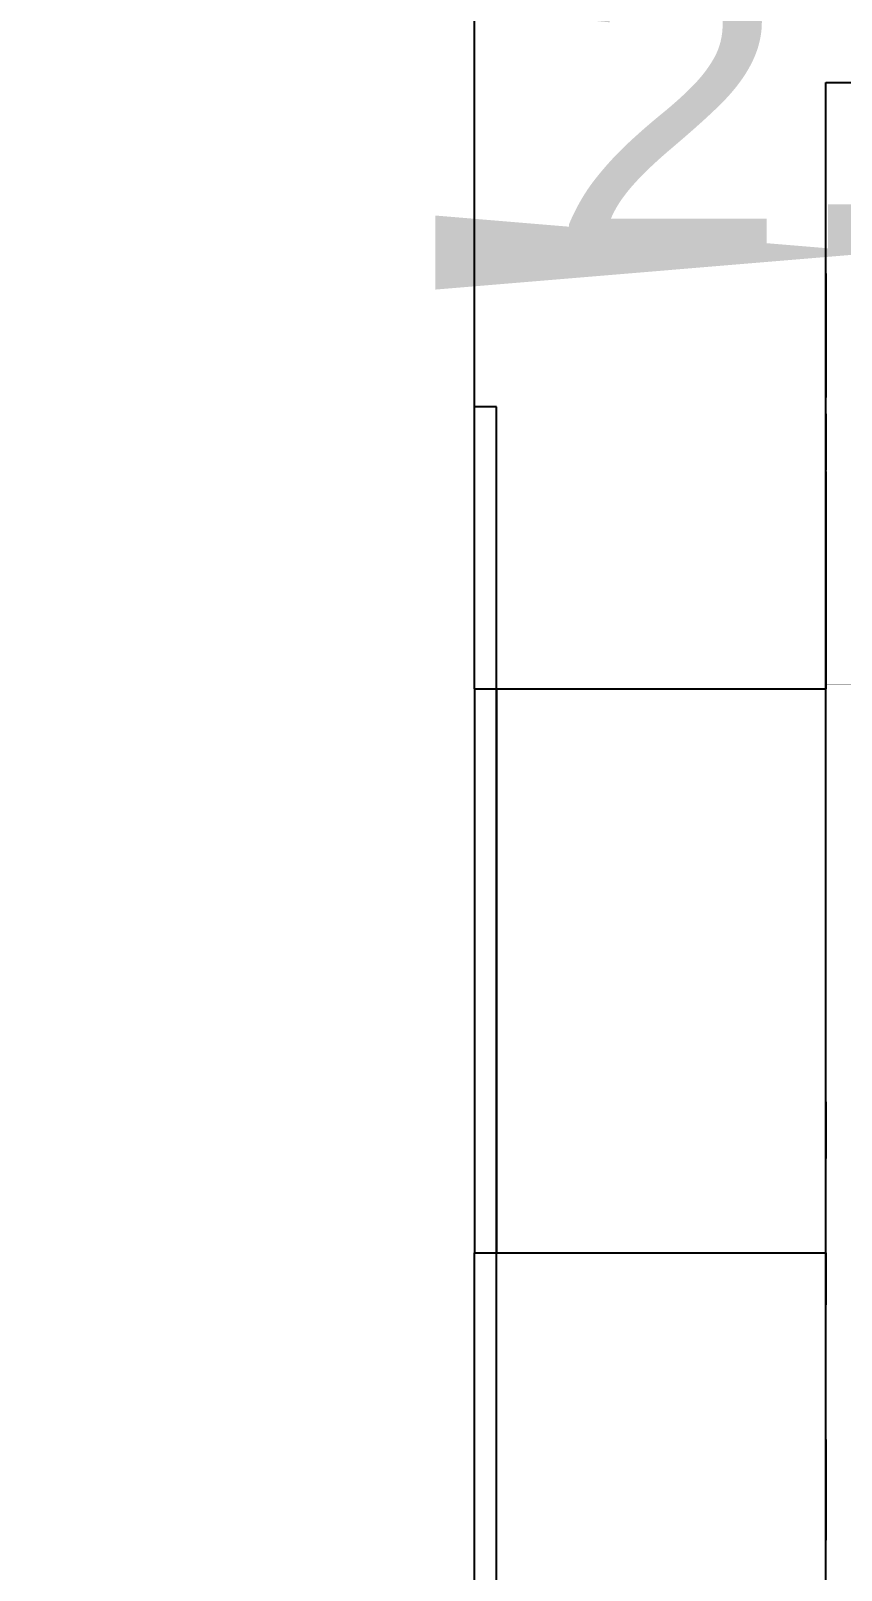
# Model space of a CAD drawing. Extents: x 77 to 183, y 92 to 133.
# Drawn here: x 165.9 to 175.03, y 101.11 to 118.45 of the extents above; entities that cross this region are included whole.
import ezdxf
from ezdxf.enums import TextEntityAlignment as Align

# ---------------------------------------------------------------- set-up
doc = ezdxf.new("R2010")
doc.units = 0
doc.layers.get('0').update_dxf_attribs({"linetype": 'CONTINUOUS'})
for name, color, linetype in [('Dimension007', 7, 'CONTINUOUS'), ('Dimension008', 7, 'CONTINUOUS'), ('View005', 7, 'CONTINUOUS')]:
    doc.layers.add(name, color=color, linetype=linetype)
doc.styles.get("Standard").update_dxf_attribs({"font": 'arial.ttf'})
doc.dimstyles.get("Standard").update_dxf_attribs({"dimscale": 0, "dimtxt": 2.5, "dimasz": 2.5, "dimexe": 1.25, "dimexo": 0.625, "dimtad": 1, "dimtxsty": 'STANDARD', "dimcen": 2.5, "dimazin": 3, "dimtfac": 1, "dimtmove": 0, "dimatfit": 3})

# ---------------------------------------------------------------- blocks, each defined once
blk = doc.blocks.new('*Dimension007')
at = {"color": 0}
for points in [[(170.458, 115.533), (170.458, 116.367), (175.458, 115.95)], [(183.352, 115.533), (183.352, 116.367), (178.352, 115.95)]]:
    blk.add_solid(points, dxfattribs=at)
at = {"layer": 'Dimension007'}
for p, q in [((175.458, 116.735), (175.458, 115.95)), ((178.352, 116.735), (178.352, 115.95)), ((175.458, 115.95), (178.352, 115.95))]:
    blk.add_line(p, q, dxfattribs=at)
blk.add_text('2.89', height=3.5, dxfattribs=at).set_placement((176.474, 115.95), align=Align.CENTER)
blk = doc.blocks.new('*Dimension008')
at = {"color": 0}
for points in [[(165.898, 130.356), (165.898, 129.523), (170.898, 129.94)], [(183.352, 130.356), (183.352, 129.523), (178.352, 129.94)]]:
    blk.add_solid(points, dxfattribs=at)
at = {"layer": 'Dimension008'}
for p, q in [((170.898, 114.211), (170.898, 129.94)), ((178.352, 129.94), (170.898, 129.94)), ((178.352, 114.689), (178.352, 129.94))]:
    blk.add_line(p, q, dxfattribs=at)
blk.add_text('7.46', height=3.5, dxfattribs=at).set_placement((174.945, 129.94), align=Align.CENTER)

msp = doc.modelspace()

# ---------------------------------------------------------------- linework, layer by layer
at = {"layer": 'View005'}
for p, q in [((174.857, 117.865), (175.458, 117.865)), ((174.857, 97.8653), (174.857, 117.865)), ((174.857, 117.865), (175.458, 117.865)), ((174.857, 97.8653), (174.857, 117.865)), ((174.857, 97.8653), (174.857, 117.865)), ((174.857, 115.714), (174.857, 115.714)), ((174.857, 115.714), (174.857, 115.714)), ((174.857, 115.483), (174.857, 115.483)), ((174.857, 115.483), (174.857, 115.483)), ((174.857, 115.233), (174.857, 115.233)), ((174.857, 115.233), (174.857, 115.233)), ((174.857, 114.598), (174.857, 114.598)), ((174.857, 114.598), (174.857, 114.598)), ((174.857, 114.317), (174.857, 114.317)), ((174.857, 114.317), (174.857, 114.317)), ((171.148, 114.211), (170.898, 114.211)), ((171.148, 114.211), (170.898, 114.211)), ((174.857, 114.133), (174.857, 114.133)), ((174.857, 114.133), (174.857, 114.133)), ((174.857, 113.498), (174.857, 113.498)), ((174.857, 113.498), (174.857, 113.498)), ((174.857, 113.483), (174.857, 113.483)), ((174.857, 113.483), (174.857, 113.483)), ((174.857, 113.383), (174.857, 113.383)), ((174.857, 113.383), (174.857, 113.383)), ((174.857, 112.748), (174.857, 112.748)), ((174.857, 112.748), (174.857, 112.748)), ((174.857, 112.448), (174.857, 112.448)), ((174.857, 112.448), (174.857, 112.448)), ((174.857, 112.433), (174.857, 112.433)), ((174.857, 112.433), (174.857, 112.433)), ((174.857, 111.798), (174.857, 111.798)), ((174.857, 111.798), (174.857, 111.798)), ((174.857, 111.483), (174.857, 111.483)), ((174.857, 111.483), (174.857, 111.483)), ((170.898, 111.036), (170.898, 104.686)), ((170.898, 111.036), (170.898, 104.686)), ((171.143, 111.036), (171.148, 111.036)), ((171.143, 111.036), (171.148, 111.036)), ((171.143, 111.036), (171.143, 104.686)), ((171.143, 111.036), (171.143, 104.686)), ((171.148, 111.036), (174.857, 111.036)), ((171.148, 111.036), (174.857, 111.036)), ((171.148, 111.036), (171.148, 104.686)), ((171.148, 111.036), (171.148, 104.686)), ((174.857, 111.083), (174.857, 111.083)), ((174.857, 111.083), (174.857, 111.083)), ((174.857, 107.865), (174.857, 107.865)), ((174.857, 107.865), (174.857, 107.865)), ((174.857, 106.383), (174.857, 106.383)), ((174.857, 106.383), (174.857, 106.383)), ((174.857, 105.748), (174.857, 105.748)), ((174.857, 105.748), (174.857, 105.748)), ((170.898, 99.3914), (170.898, 104.686)), ((170.898, 99.3914), (170.898, 104.686)), ((171.143, 104.686), (171.148, 104.686)), ((171.143, 104.686), (171.148, 104.686)), ((171.148, 99.3914), (171.148, 104.686)), ((171.148, 104.686), (174.857, 104.686)), ((171.148, 99.3914), (171.148, 104.686)), ((171.148, 104.686), (174.857, 104.686)), ((174.857, 104.098), (174.857, 104.098)), ((174.857, 104.098), (174.857, 104.098)), ((174.857, 102.583), (174.857, 102.583)), ((174.857, 102.583), (174.857, 102.583)), ((174.857, 102.283), (174.857, 102.283)), ((174.857, 102.283), (174.857, 102.283)), ((174.857, 101.648), (174.857, 101.648)), ((174.857, 101.648), (174.857, 101.648)), ((174.857, 101.448), (174.857, 101.448)), ((174.857, 101.448), (174.857, 101.448))]:
    msp.add_line(p, q, dxfattribs=at)
for points, degree in [([(174.857, 115.714), (174.857, 115.714), (174.857, 115.628), (174.857, 115.483)], 3), ([(174.857, 115.714), (174.857, 115.714), (174.857, 115.628), (174.857, 115.483)], 3), ([(174.857, 115.714), (174.857, 115.714), (174.857, 115.628), (174.857, 115.483)], 3), ([(174.857, 115.714), (174.857, 115.714), (174.857, 115.628), (174.857, 115.483)], 3), ([(174.857, 115.483), (174.857, 115.485), (174.857, 115.375), (174.857, 115.233)], 3), ([(174.857, 115.483), (174.857, 115.485), (174.857, 115.375), (174.857, 115.233)], 3), ([(174.857, 115.483), (174.857, 115.485), (174.857, 115.375), (174.857, 115.233)], 3), ([(174.857, 115.483), (174.857, 115.485), (174.857, 115.375), (174.857, 115.233)], 3), ([(174.857, 114.598), (174.857, 114.423), (174.857, 114.316), (174.857, 114.317)], 3), ([(174.857, 114.598), (174.857, 114.423), (174.857, 114.316), (174.857, 114.317)], 3), ([(174.857, 114.598), (174.857, 114.423), (174.857, 114.316), (174.857, 114.317)], 3), ([(174.857, 114.598), (174.857, 114.423), (174.857, 114.316), (174.857, 114.317)], 3), ([(174.857, 113.483), (174.857, 113.48), (174.857, 113.383)], 2), ([(174.857, 113.483), (174.857, 113.48), (174.857, 113.383)], 2), ([(174.857, 113.483), (174.857, 113.48), (174.857, 113.383)], 2), ([(174.857, 113.483), (174.857, 113.48), (174.857, 113.383)], 2), ([(174.857, 112.448), (174.857, 112.433)], 1), ([(174.857, 112.448), (174.857, 112.433)], 1), ([(174.857, 112.448), (174.857, 112.433)], 1), ([(174.857, 112.448), (174.857, 112.433)], 1), ([(174.857, 111.798), (174.857, 111.687), (174.857, 111.561), (174.857, 111.483)], 3), ([(174.857, 111.798), (174.857, 111.687), (174.857, 111.561), (174.857, 111.483)], 3), ([(174.857, 111.798), (174.857, 111.687), (174.857, 111.561), (174.857, 111.483)], 3), ([(174.857, 111.798), (174.857, 111.687), (174.857, 111.561), (174.857, 111.483)], 3), ([(170.898, 111.036), (170.895, 111.036), (171.012, 111.036), (171.143, 111.036)], 3), ([(170.898, 111.036), (170.895, 111.036), (171.012, 111.036), (171.143, 111.036)], 3), ([(174.857, 111.083), (174.857, 111.082), (174.857, 111.036)], 2), ([(174.857, 111.083), (174.857, 111.082), (174.857, 111.036)], 2), ([(174.857, 111.083), (174.857, 111.082), (174.857, 111.036)], 2), ([(174.857, 111.083), (174.857, 111.082), (174.857, 111.036)], 2), ([(170.898, 104.686), (170.895, 104.686), (171.012, 104.686), (171.143, 104.686)], 3), ([(170.898, 104.686), (170.895, 104.686), (171.012, 104.686), (171.143, 104.686)], 3), ([(174.857, 101.648), (174.857, 101.529), (174.857, 101.447), (174.857, 101.448)], 3), ([(174.857, 101.648), (174.857, 101.529), (174.857, 101.447), (174.857, 101.448)], 3), ([(174.857, 101.648), (174.857, 101.529), (174.857, 101.447), (174.857, 101.448)], 3), ([(174.857, 101.648), (174.857, 101.529), (174.857, 101.447), (174.857, 101.448)], 3)]:
    msp.add_open_spline(points, degree=degree, dxfattribs=at)
for points, degree, knots in [([(174.857, 115.233), (174.857, 115.229), (174.857, 115.225), (174.857, 115.213), (174.857, 115.201), (174.857, 115.182), (174.857, 115.163), (174.857, 115.138), (174.857, 115.113), (174.857, 115.083), (174.857, 115.053), (174.857, 114.987), (174.857, 114.915), (174.857, 114.88), (174.857, 114.845), (174.857, 114.776), (174.857, 114.717), (174.857, 114.692), (174.857, 114.667), (174.857, 114.648), (174.857, 114.629), (174.857, 114.617), (174.857, 114.606), (174.857, 114.602), (174.857, 114.598)], 2, [1.5708, 1.5708, 1.5708, 1.7952, 1.7952, 2.0196, 2.0196, 2.24399, 2.24399, 2.46839, 2.46839, 2.69279, 2.69279, 3.14159, 3.14159, 3.36599, 3.36599, 3.81479, 3.81479, 4.03919, 4.03919, 4.26359, 4.26359, 4.48799, 4.48799, 4.71239, 4.71239, 4.71239]), ([(174.857, 115.233), (174.857, 115.229), (174.857, 115.225), (174.857, 115.213), (174.857, 115.201), (174.857, 115.182), (174.857, 115.163), (174.857, 115.138), (174.857, 115.113), (174.857, 115.083), (174.857, 115.053), (174.857, 114.987), (174.857, 114.915), (174.857, 114.88), (174.857, 114.845), (174.857, 114.776), (174.857, 114.717), (174.857, 114.692), (174.857, 114.667), (174.857, 114.648), (174.857, 114.629), (174.857, 114.617), (174.857, 114.606), (174.857, 114.602), (174.857, 114.598)], 2, [1.5708, 1.5708, 1.5708, 1.7952, 1.7952, 2.0196, 2.0196, 2.24399, 2.24399, 2.46839, 2.46839, 2.69279, 2.69279, 3.14159, 3.14159, 3.36599, 3.36599, 3.81479, 3.81479, 4.03919, 4.03919, 4.26359, 4.26359, 4.48799, 4.48799, 4.71239, 4.71239, 4.71239]), ([(174.857, 115.233), (174.857, 115.229), (174.857, 115.225), (174.857, 115.213), (174.857, 115.201), (174.857, 115.182), (174.857, 115.163), (174.857, 115.138), (174.857, 115.113), (174.857, 115.083), (174.857, 115.053), (174.857, 114.987), (174.857, 114.915), (174.857, 114.88), (174.857, 114.845), (174.857, 114.776), (174.857, 114.717), (174.857, 114.692), (174.857, 114.667), (174.857, 114.648), (174.857, 114.629), (174.857, 114.617), (174.857, 114.606), (174.857, 114.602), (174.857, 114.598)], 2, [1.5708, 1.5708, 1.5708, 1.7952, 1.7952, 2.0196, 2.0196, 2.24399, 2.24399, 2.46839, 2.46839, 2.69279, 2.69279, 3.14159, 3.14159, 3.36599, 3.36599, 3.81479, 3.81479, 4.03919, 4.03919, 4.26359, 4.26359, 4.48799, 4.48799, 4.71239, 4.71239, 4.71239]), ([(174.857, 115.233), (174.857, 115.229), (174.857, 115.225), (174.857, 115.213), (174.857, 115.201), (174.857, 115.182), (174.857, 115.163), (174.857, 115.138), (174.857, 115.113), (174.857, 115.083), (174.857, 115.053), (174.857, 114.987), (174.857, 114.915), (174.857, 114.88), (174.857, 114.845), (174.857, 114.776), (174.857, 114.717), (174.857, 114.692), (174.857, 114.667), (174.857, 114.648), (174.857, 114.629), (174.857, 114.617), (174.857, 114.606), (174.857, 114.602), (174.857, 114.598)], 2, [1.5708, 1.5708, 1.5708, 1.7952, 1.7952, 2.0196, 2.0196, 2.24399, 2.24399, 2.46839, 2.46839, 2.69279, 2.69279, 3.14159, 3.14159, 3.36599, 3.36599, 3.81479, 3.81479, 4.03919, 4.03919, 4.26359, 4.26359, 4.48799, 4.48799, 4.71239, 4.71239, 4.71239]), ([(170.898, 111.036), (170.898, 111.39), (170.898, 111.739), (170.898, 112.081), (170.898, 112.409), (170.898, 112.721), (170.898, 113.012), (170.898, 113.278), (170.898, 113.516), (170.898, 113.723), (170.898, 113.895), (170.898, 114.032), (170.898, 114.131), (170.898, 114.191), (170.898, 114.211)], 1, [6.26447, 6.26447, 6.378, 6.49154, 6.60508, 6.71861, 6.83215, 6.94569, 7.05922, 7.17276, 7.2863, 7.39983, 7.51337, 7.62691, 7.74044, 7.85398, 7.85398]), ([(170.898, 111.036), (170.898, 111.39), (170.898, 111.739), (170.898, 112.081), (170.898, 112.409), (170.898, 112.721), (170.898, 113.012), (170.898, 113.278), (170.898, 113.516), (170.898, 113.723), (170.898, 113.895), (170.898, 114.032), (170.898, 114.131), (170.898, 114.191), (170.898, 114.211)], 1, [6.26447, 6.26447, 6.378, 6.49154, 6.60508, 6.71861, 6.83215, 6.94569, 7.05922, 7.17276, 7.2863, 7.39983, 7.51337, 7.62691, 7.74044, 7.85398, 7.85398]), ([(171.148, 111.036), (171.148, 111.39), (171.148, 111.739), (171.148, 112.081), (171.148, 112.409), (171.148, 112.721), (171.148, 113.012), (171.148, 113.278), (171.148, 113.516), (171.148, 113.723), (171.148, 113.895), (171.148, 114.032), (171.148, 114.131), (171.148, 114.191), (171.148, 114.211)], 1, [6.26447, 6.26447, 6.378, 6.49154, 6.60508, 6.71861, 6.83215, 6.94569, 7.05922, 7.17276, 7.2863, 7.39983, 7.51337, 7.62691, 7.74044, 7.85398, 7.85398]), ([(171.148, 111.036), (171.148, 111.39), (171.148, 111.739), (171.148, 112.081), (171.148, 112.409), (171.148, 112.721), (171.148, 113.012), (171.148, 113.278), (171.148, 113.516), (171.148, 113.723), (171.148, 113.895), (171.148, 114.032), (171.148, 114.131), (171.148, 114.191), (171.148, 114.211)], 1, [6.26447, 6.26447, 6.378, 6.49154, 6.60508, 6.71861, 6.83215, 6.94569, 7.05922, 7.17276, 7.2863, 7.39983, 7.51337, 7.62691, 7.74044, 7.85398, 7.85398]), ([(174.857, 114.133), (174.857, 114.129), (174.857, 114.125), (174.857, 114.113), (174.857, 114.101), (174.857, 114.082), (174.857, 114.063), (174.857, 114.038), (174.857, 114.013), (174.857, 113.983), (174.857, 113.953), (174.857, 113.887), (174.857, 113.815), (174.857, 113.78), (174.857, 113.745), (174.857, 113.676), (174.857, 113.617), (174.857, 113.592), (174.857, 113.567), (174.857, 113.548), (174.857, 113.529), (174.857, 113.517), (174.857, 113.506), (174.857, 113.502), (174.857, 113.498)], 2, [1.5708, 1.5708, 1.5708, 1.7952, 1.7952, 2.0196, 2.0196, 2.24399, 2.24399, 2.46839, 2.46839, 2.69279, 2.69279, 3.14159, 3.14159, 3.36599, 3.36599, 3.81479, 3.81479, 4.03919, 4.03919, 4.26359, 4.26359, 4.48799, 4.48799, 4.71239, 4.71239, 4.71239]), ([(174.857, 114.133), (174.857, 114.129), (174.857, 114.125), (174.857, 114.113), (174.857, 114.101), (174.857, 114.082), (174.857, 114.063), (174.857, 114.038), (174.857, 114.013), (174.857, 113.983), (174.857, 113.953), (174.857, 113.887), (174.857, 113.815), (174.857, 113.78), (174.857, 113.745), (174.857, 113.676), (174.857, 113.617), (174.857, 113.592), (174.857, 113.567), (174.857, 113.548), (174.857, 113.529), (174.857, 113.517), (174.857, 113.506), (174.857, 113.502), (174.857, 113.498)], 2, [1.5708, 1.5708, 1.5708, 1.7952, 1.7952, 2.0196, 2.0196, 2.24399, 2.24399, 2.46839, 2.46839, 2.69279, 2.69279, 3.14159, 3.14159, 3.36599, 3.36599, 3.81479, 3.81479, 4.03919, 4.03919, 4.26359, 4.26359, 4.48799, 4.48799, 4.71239, 4.71239, 4.71239]), ([(174.857, 114.133), (174.857, 114.129), (174.857, 114.125), (174.857, 114.113), (174.857, 114.101), (174.857, 114.082), (174.857, 114.063), (174.857, 114.038), (174.857, 114.013), (174.857, 113.983), (174.857, 113.953), (174.857, 113.887), (174.857, 113.815), (174.857, 113.78), (174.857, 113.745), (174.857, 113.676), (174.857, 113.617), (174.857, 113.592), (174.857, 113.567), (174.857, 113.548), (174.857, 113.529), (174.857, 113.517), (174.857, 113.506), (174.857, 113.502), (174.857, 113.498)], 2, [1.5708, 1.5708, 1.5708, 1.7952, 1.7952, 2.0196, 2.0196, 2.24399, 2.24399, 2.46839, 2.46839, 2.69279, 2.69279, 3.14159, 3.14159, 3.36599, 3.36599, 3.81479, 3.81479, 4.03919, 4.03919, 4.26359, 4.26359, 4.48799, 4.48799, 4.71239, 4.71239, 4.71239]), ([(174.857, 114.133), (174.857, 114.129), (174.857, 114.125), (174.857, 114.113), (174.857, 114.101), (174.857, 114.082), (174.857, 114.063), (174.857, 114.038), (174.857, 114.013), (174.857, 113.983), (174.857, 113.953), (174.857, 113.887), (174.857, 113.815), (174.857, 113.78), (174.857, 113.745), (174.857, 113.676), (174.857, 113.617), (174.857, 113.592), (174.857, 113.567), (174.857, 113.548), (174.857, 113.529), (174.857, 113.517), (174.857, 113.506), (174.857, 113.502), (174.857, 113.498)], 2, [1.5708, 1.5708, 1.5708, 1.7952, 1.7952, 2.0196, 2.0196, 2.24399, 2.24399, 2.46839, 2.46839, 2.69279, 2.69279, 3.14159, 3.14159, 3.36599, 3.36599, 3.81479, 3.81479, 4.03919, 4.03919, 4.26359, 4.26359, 4.48799, 4.48799, 4.71239, 4.71239, 4.71239]), ([(174.857, 113.383), (174.857, 113.379), (174.857, 113.375), (174.857, 113.363), (174.857, 113.351), (174.857, 113.332), (174.857, 113.313), (174.857, 113.288), (174.857, 113.263), (174.857, 113.233), (174.857, 113.203), (174.857, 113.137), (174.857, 113.065), (174.857, 113.03), (174.857, 112.995), (174.857, 112.926), (174.857, 112.867), (174.857, 112.842), (174.857, 112.817), (174.857, 112.798), (174.857, 112.779), (174.857, 112.767), (174.857, 112.756), (174.857, 112.752), (174.857, 112.748)], 2, [1.5708, 1.5708, 1.5708, 1.7952, 1.7952, 2.0196, 2.0196, 2.24399, 2.24399, 2.46839, 2.46839, 2.69279, 2.69279, 3.14159, 3.14159, 3.36599, 3.36599, 3.81479, 3.81479, 4.03919, 4.03919, 4.26359, 4.26359, 4.48799, 4.48799, 4.71239, 4.71239, 4.71239]), ([(174.857, 113.383), (174.857, 113.379), (174.857, 113.375), (174.857, 113.363), (174.857, 113.351), (174.857, 113.332), (174.857, 113.313), (174.857, 113.288), (174.857, 113.263), (174.857, 113.233), (174.857, 113.203), (174.857, 113.137), (174.857, 113.065), (174.857, 113.03), (174.857, 112.995), (174.857, 112.926), (174.857, 112.867), (174.857, 112.842), (174.857, 112.817), (174.857, 112.798), (174.857, 112.779), (174.857, 112.767), (174.857, 112.756), (174.857, 112.752), (174.857, 112.748)], 2, [1.5708, 1.5708, 1.5708, 1.7952, 1.7952, 2.0196, 2.0196, 2.24399, 2.24399, 2.46839, 2.46839, 2.69279, 2.69279, 3.14159, 3.14159, 3.36599, 3.36599, 3.81479, 3.81479, 4.03919, 4.03919, 4.26359, 4.26359, 4.48799, 4.48799, 4.71239, 4.71239, 4.71239]), ([(174.857, 113.383), (174.857, 113.379), (174.857, 113.375), (174.857, 113.363), (174.857, 113.351), (174.857, 113.332), (174.857, 113.313), (174.857, 113.288), (174.857, 113.263), (174.857, 113.233), (174.857, 113.203), (174.857, 113.137), (174.857, 113.065), (174.857, 113.03), (174.857, 112.995), (174.857, 112.926), (174.857, 112.867), (174.857, 112.842), (174.857, 112.817), (174.857, 112.798), (174.857, 112.779), (174.857, 112.767), (174.857, 112.756), (174.857, 112.752), (174.857, 112.748)], 2, [1.5708, 1.5708, 1.5708, 1.7952, 1.7952, 2.0196, 2.0196, 2.24399, 2.24399, 2.46839, 2.46839, 2.69279, 2.69279, 3.14159, 3.14159, 3.36599, 3.36599, 3.81479, 3.81479, 4.03919, 4.03919, 4.26359, 4.26359, 4.48799, 4.48799, 4.71239, 4.71239, 4.71239]), ([(174.857, 113.383), (174.857, 113.379), (174.857, 113.375), (174.857, 113.363), (174.857, 113.351), (174.857, 113.332), (174.857, 113.313), (174.857, 113.288), (174.857, 113.263), (174.857, 113.233), (174.857, 113.203), (174.857, 113.137), (174.857, 113.065), (174.857, 113.03), (174.857, 112.995), (174.857, 112.926), (174.857, 112.867), (174.857, 112.842), (174.857, 112.817), (174.857, 112.798), (174.857, 112.779), (174.857, 112.767), (174.857, 112.756), (174.857, 112.752), (174.857, 112.748)], 2, [1.5708, 1.5708, 1.5708, 1.7952, 1.7952, 2.0196, 2.0196, 2.24399, 2.24399, 2.46839, 2.46839, 2.69279, 2.69279, 3.14159, 3.14159, 3.36599, 3.36599, 3.81479, 3.81479, 4.03919, 4.03919, 4.26359, 4.26359, 4.48799, 4.48799, 4.71239, 4.71239, 4.71239]), ([(174.857, 112.748), (174.857, 112.668), (174.857, 112.59), (174.857, 112.535), (174.857, 112.478), (174.857, 112.449), (174.857, 112.448)], 3, [3.19674, 3.19674, 3.19674, 3.19674, 3.95456, 3.95456, 3.95456, 4.71239, 4.71239, 4.71239, 4.71239]), ([(174.857, 112.748), (174.857, 112.668), (174.857, 112.59), (174.857, 112.535), (174.857, 112.478), (174.857, 112.449), (174.857, 112.448)], 3, [3.19674, 3.19674, 3.19674, 3.19674, 3.95456, 3.95456, 3.95456, 4.71239, 4.71239, 4.71239, 4.71239]), ([(174.857, 112.748), (174.857, 112.668), (174.857, 112.59), (174.857, 112.535), (174.857, 112.478), (174.857, 112.449), (174.857, 112.448)], 3, [3.19674, 3.19674, 3.19674, 3.19674, 3.95456, 3.95456, 3.95456, 4.71239, 4.71239, 4.71239, 4.71239]), ([(174.857, 112.748), (174.857, 112.668), (174.857, 112.59), (174.857, 112.535), (174.857, 112.478), (174.857, 112.449), (174.857, 112.448)], 3, [3.19674, 3.19674, 3.19674, 3.19674, 3.95456, 3.95456, 3.95456, 4.71239, 4.71239, 4.71239, 4.71239]), ([(174.857, 112.433), (174.857, 112.429), (174.857, 112.425), (174.857, 112.413), (174.857, 112.401), (174.857, 112.382), (174.857, 112.363), (174.857, 112.338), (174.857, 112.313), (174.857, 112.283), (174.857, 112.253), (174.857, 112.187), (174.857, 112.115), (174.857, 112.08), (174.857, 112.045), (174.857, 111.976), (174.857, 111.917), (174.857, 111.892), (174.857, 111.867), (174.857, 111.848), (174.857, 111.829), (174.857, 111.817), (174.857, 111.806), (174.857, 111.802), (174.857, 111.798)], 2, [1.5708, 1.5708, 1.5708, 1.7952, 1.7952, 2.0196, 2.0196, 2.24399, 2.24399, 2.46839, 2.46839, 2.69279, 2.69279, 3.14159, 3.14159, 3.36599, 3.36599, 3.81479, 3.81479, 4.03919, 4.03919, 4.26359, 4.26359, 4.48799, 4.48799, 4.71239, 4.71239, 4.71239]), ([(174.857, 112.433), (174.857, 112.429), (174.857, 112.425), (174.857, 112.413), (174.857, 112.401), (174.857, 112.382), (174.857, 112.363), (174.857, 112.338), (174.857, 112.313), (174.857, 112.283), (174.857, 112.253), (174.857, 112.187), (174.857, 112.115), (174.857, 112.08), (174.857, 112.045), (174.857, 111.976), (174.857, 111.917), (174.857, 111.892), (174.857, 111.867), (174.857, 111.848), (174.857, 111.829), (174.857, 111.817), (174.857, 111.806), (174.857, 111.802), (174.857, 111.798)], 2, [1.5708, 1.5708, 1.5708, 1.7952, 1.7952, 2.0196, 2.0196, 2.24399, 2.24399, 2.46839, 2.46839, 2.69279, 2.69279, 3.14159, 3.14159, 3.36599, 3.36599, 3.81479, 3.81479, 4.03919, 4.03919, 4.26359, 4.26359, 4.48799, 4.48799, 4.71239, 4.71239, 4.71239]), ([(174.857, 112.433), (174.857, 112.429), (174.857, 112.425), (174.857, 112.413), (174.857, 112.401), (174.857, 112.382), (174.857, 112.363), (174.857, 112.338), (174.857, 112.313), (174.857, 112.283), (174.857, 112.253), (174.857, 112.187), (174.857, 112.115), (174.857, 112.08), (174.857, 112.045), (174.857, 111.976), (174.857, 111.917), (174.857, 111.892), (174.857, 111.867), (174.857, 111.848), (174.857, 111.829), (174.857, 111.817), (174.857, 111.806), (174.857, 111.802), (174.857, 111.798)], 2, [1.5708, 1.5708, 1.5708, 1.7952, 1.7952, 2.0196, 2.0196, 2.24399, 2.24399, 2.46839, 2.46839, 2.69279, 2.69279, 3.14159, 3.14159, 3.36599, 3.36599, 3.81479, 3.81479, 4.03919, 4.03919, 4.26359, 4.26359, 4.48799, 4.48799, 4.71239, 4.71239, 4.71239]), ([(174.857, 112.433), (174.857, 112.429), (174.857, 112.425), (174.857, 112.413), (174.857, 112.401), (174.857, 112.382), (174.857, 112.363), (174.857, 112.338), (174.857, 112.313), (174.857, 112.283), (174.857, 112.253), (174.857, 112.187), (174.857, 112.115), (174.857, 112.08), (174.857, 112.045), (174.857, 111.976), (174.857, 111.917), (174.857, 111.892), (174.857, 111.867), (174.857, 111.848), (174.857, 111.829), (174.857, 111.817), (174.857, 111.806), (174.857, 111.802), (174.857, 111.798)], 2, [1.5708, 1.5708, 1.5708, 1.7952, 1.7952, 2.0196, 2.0196, 2.24399, 2.24399, 2.46839, 2.46839, 2.69279, 2.69279, 3.14159, 3.14159, 3.36599, 3.36599, 3.81479, 3.81479, 4.03919, 4.03919, 4.26359, 4.26359, 4.48799, 4.48799, 4.71239, 4.71239, 4.71239]), ([(174.857, 111.483), (174.857, 111.483), (174.857, 111.436), (174.857, 111.358), (174.857, 111.281), (174.857, 111.177), (174.857, 111.083)], 3, [1.5708, 1.5708, 1.5708, 1.5708, 2.48762, 2.48762, 2.48762, 3.40445, 3.40445, 3.40445, 3.40445]), ([(174.857, 111.483), (174.857, 111.483), (174.857, 111.436), (174.857, 111.358), (174.857, 111.281), (174.857, 111.177), (174.857, 111.083)], 3, [1.5708, 1.5708, 1.5708, 1.5708, 2.48762, 2.48762, 2.48762, 3.40445, 3.40445, 3.40445, 3.40445]), ([(174.857, 111.483), (174.857, 111.483), (174.857, 111.436), (174.857, 111.358), (174.857, 111.281), (174.857, 111.177), (174.857, 111.083)], 3, [1.5708, 1.5708, 1.5708, 1.5708, 2.48762, 2.48762, 2.48762, 3.40445, 3.40445, 3.40445, 3.40445]), ([(174.857, 111.483), (174.857, 111.483), (174.857, 111.436), (174.857, 111.358), (174.857, 111.281), (174.857, 111.177), (174.857, 111.083)], 3, [1.5708, 1.5708, 1.5708, 1.5708, 2.48762, 2.48762, 2.48762, 3.40445, 3.40445, 3.40445, 3.40445]), ([(174.857, 107.865), (174.857, 108.101), (174.857, 108.325), (174.857, 108.471), (174.857, 108.605), (174.857, 108.669), (174.857, 108.732), (174.857, 108.79), (174.857, 108.849), (174.857, 108.901), (174.857, 108.953), (174.857, 108.998), (174.857, 109.043), (174.857, 109.08), (174.857, 109.118), (174.857, 109.148), (174.857, 109.178), (174.857, 109.199), (174.857, 109.221), (174.857, 109.234), (174.857, 109.247), (174.857, 109.252), (174.857, 109.256)], 2, [0, 0, 0, 0.336599, 0.336599, 0.560999, 0.560999, 0.673198, 0.673198, 0.785398, 0.785398, 0.897598, 0.897598, 1.0098, 1.0098, 1.122, 1.122, 1.2342, 1.2342, 1.3464, 1.3464, 1.4586, 1.4586, 1.5708, 1.5708, 1.5708]), ([(174.857, 107.865), (174.857, 108.101), (174.857, 108.325), (174.857, 108.471), (174.857, 108.605), (174.857, 108.669), (174.857, 108.732), (174.857, 108.79), (174.857, 108.849), (174.857, 108.901), (174.857, 108.953), (174.857, 108.998), (174.857, 109.043), (174.857, 109.08), (174.857, 109.118), (174.857, 109.148), (174.857, 109.178), (174.857, 109.199), (174.857, 109.221), (174.857, 109.234), (174.857, 109.247), (174.857, 109.252), (174.857, 109.256)], 2, [0, 0, 0, 0.336599, 0.336599, 0.560999, 0.560999, 0.673198, 0.673198, 0.785398, 0.785398, 0.897598, 0.897598, 1.0098, 1.0098, 1.122, 1.122, 1.2342, 1.2342, 1.3464, 1.3464, 1.4586, 1.4586, 1.5708, 1.5708, 1.5708]), ([(174.857, 107.865), (174.857, 108.101), (174.857, 108.325), (174.857, 108.471), (174.857, 108.605), (174.857, 108.669), (174.857, 108.732), (174.857, 108.79), (174.857, 108.849), (174.857, 108.901), (174.857, 108.953), (174.857, 108.998), (174.857, 109.043), (174.857, 109.08), (174.857, 109.118), (174.857, 109.148), (174.857, 109.178), (174.857, 109.199), (174.857, 109.221), (174.857, 109.234), (174.857, 109.247), (174.857, 109.252), (174.857, 109.256)], 2, [0, 0, 0, 0.336599, 0.336599, 0.560999, 0.560999, 0.673198, 0.673198, 0.785398, 0.785398, 0.897598, 0.897598, 1.0098, 1.0098, 1.122, 1.122, 1.2342, 1.2342, 1.3464, 1.3464, 1.4586, 1.4586, 1.5708, 1.5708, 1.5708]), ([(174.857, 107.865), (174.857, 108.101), (174.857, 108.325), (174.857, 108.471), (174.857, 108.605), (174.857, 108.669), (174.857, 108.732), (174.857, 108.79), (174.857, 108.849), (174.857, 108.901), (174.857, 108.953), (174.857, 108.998), (174.857, 109.043), (174.857, 109.08), (174.857, 109.118), (174.857, 109.148), (174.857, 109.178), (174.857, 109.199), (174.857, 109.221), (174.857, 109.234), (174.857, 109.247), (174.857, 109.252), (174.857, 109.256)], 2, [0, 0, 0, 0.336599, 0.336599, 0.560999, 0.560999, 0.673198, 0.673198, 0.785398, 0.785398, 0.897598, 0.897598, 1.0098, 1.0098, 1.122, 1.122, 1.2342, 1.2342, 1.3464, 1.3464, 1.4586, 1.4586, 1.5708, 1.5708, 1.5708]), ([(174.857, 106.475), (174.857, 106.479), (174.857, 106.483), (174.857, 106.496), (174.857, 106.509), (174.857, 106.531), (174.857, 106.553), (174.857, 106.582), (174.857, 106.612), (174.857, 106.65), (174.857, 106.688), (174.857, 106.733), (174.857, 106.778), (174.857, 106.83), (174.857, 106.882), (174.857, 106.94), (174.857, 106.998), (174.857, 107.062), (174.857, 107.125), (174.857, 107.194), (174.857, 107.262), (174.857, 107.404), (174.857, 107.556), (174.857, 107.709), (174.857, 107.865)], 2, [4.71239, 4.71239, 4.71239, 4.82459, 4.82459, 4.93679, 4.93679, 5.04899, 5.04899, 5.16119, 5.16119, 5.27339, 5.27339, 5.38559, 5.38559, 5.49779, 5.49779, 5.60999, 5.60999, 5.72219, 5.72219, 5.83439, 5.83439, 6.05879, 6.05879, 6.28319, 6.28319, 6.28319]), ([(174.857, 106.475), (174.857, 106.479), (174.857, 106.483), (174.857, 106.496), (174.857, 106.509), (174.857, 106.531), (174.857, 106.553), (174.857, 106.582), (174.857, 106.612), (174.857, 106.65), (174.857, 106.688), (174.857, 106.733), (174.857, 106.778), (174.857, 106.83), (174.857, 106.882), (174.857, 106.94), (174.857, 106.998), (174.857, 107.062), (174.857, 107.125), (174.857, 107.194), (174.857, 107.262), (174.857, 107.404), (174.857, 107.556), (174.857, 107.709), (174.857, 107.865)], 2, [4.71239, 4.71239, 4.71239, 4.82459, 4.82459, 4.93679, 4.93679, 5.04899, 5.04899, 5.16119, 5.16119, 5.27339, 5.27339, 5.38559, 5.38559, 5.49779, 5.49779, 5.60999, 5.60999, 5.72219, 5.72219, 5.83439, 5.83439, 6.05879, 6.05879, 6.28319, 6.28319, 6.28319]), ([(174.857, 106.475), (174.857, 106.479), (174.857, 106.483), (174.857, 106.496), (174.857, 106.509), (174.857, 106.531), (174.857, 106.553), (174.857, 106.582), (174.857, 106.612), (174.857, 106.65), (174.857, 106.688), (174.857, 106.733), (174.857, 106.778), (174.857, 106.83), (174.857, 106.882), (174.857, 106.94), (174.857, 106.998), (174.857, 107.062), (174.857, 107.125), (174.857, 107.194), (174.857, 107.262), (174.857, 107.404), (174.857, 107.556), (174.857, 107.709), (174.857, 107.865)], 2, [4.71239, 4.71239, 4.71239, 4.82459, 4.82459, 4.93679, 4.93679, 5.04899, 5.04899, 5.16119, 5.16119, 5.27339, 5.27339, 5.38559, 5.38559, 5.49779, 5.49779, 5.60999, 5.60999, 5.72219, 5.72219, 5.83439, 5.83439, 6.05879, 6.05879, 6.28319, 6.28319, 6.28319]), ([(174.857, 106.475), (174.857, 106.479), (174.857, 106.483), (174.857, 106.496), (174.857, 106.509), (174.857, 106.531), (174.857, 106.553), (174.857, 106.582), (174.857, 106.612), (174.857, 106.65), (174.857, 106.688), (174.857, 106.733), (174.857, 106.778), (174.857, 106.83), (174.857, 106.882), (174.857, 106.94), (174.857, 106.998), (174.857, 107.062), (174.857, 107.125), (174.857, 107.194), (174.857, 107.262), (174.857, 107.404), (174.857, 107.556), (174.857, 107.709), (174.857, 107.865)], 2, [4.71239, 4.71239, 4.71239, 4.82459, 4.82459, 4.93679, 4.93679, 5.04899, 5.04899, 5.16119, 5.16119, 5.27339, 5.27339, 5.38559, 5.38559, 5.49779, 5.49779, 5.60999, 5.60999, 5.72219, 5.72219, 5.83439, 5.83439, 6.05879, 6.05879, 6.28319, 6.28319, 6.28319]), ([(174.857, 106.383), (174.857, 106.379), (174.857, 106.375), (174.857, 106.363), (174.857, 106.351), (174.857, 106.332), (174.857, 106.313), (174.857, 106.288), (174.857, 106.263), (174.857, 106.233), (174.857, 106.203), (174.857, 106.137), (174.857, 106.065), (174.857, 106.03), (174.857, 105.995), (174.857, 105.926), (174.857, 105.867), (174.857, 105.842), (174.857, 105.817), (174.857, 105.798), (174.857, 105.779), (174.857, 105.767), (174.857, 105.756), (174.857, 105.752), (174.857, 105.748)], 2, [1.5708, 1.5708, 1.5708, 1.7952, 1.7952, 2.0196, 2.0196, 2.24399, 2.24399, 2.46839, 2.46839, 2.69279, 2.69279, 3.14159, 3.14159, 3.36599, 3.36599, 3.81479, 3.81479, 4.03919, 4.03919, 4.26359, 4.26359, 4.48799, 4.48799, 4.71239, 4.71239, 4.71239]), ([(174.857, 106.383), (174.857, 106.379), (174.857, 106.375), (174.857, 106.363), (174.857, 106.351), (174.857, 106.332), (174.857, 106.313), (174.857, 106.288), (174.857, 106.263), (174.857, 106.233), (174.857, 106.203), (174.857, 106.137), (174.857, 106.065), (174.857, 106.03), (174.857, 105.995), (174.857, 105.926), (174.857, 105.867), (174.857, 105.842), (174.857, 105.817), (174.857, 105.798), (174.857, 105.779), (174.857, 105.767), (174.857, 105.756), (174.857, 105.752), (174.857, 105.748)], 2, [1.5708, 1.5708, 1.5708, 1.7952, 1.7952, 2.0196, 2.0196, 2.24399, 2.24399, 2.46839, 2.46839, 2.69279, 2.69279, 3.14159, 3.14159, 3.36599, 3.36599, 3.81479, 3.81479, 4.03919, 4.03919, 4.26359, 4.26359, 4.48799, 4.48799, 4.71239, 4.71239, 4.71239]), ([(174.857, 106.383), (174.857, 106.379), (174.857, 106.375), (174.857, 106.363), (174.857, 106.351), (174.857, 106.332), (174.857, 106.313), (174.857, 106.288), (174.857, 106.263), (174.857, 106.233), (174.857, 106.203), (174.857, 106.137), (174.857, 106.065), (174.857, 106.03), (174.857, 105.995), (174.857, 105.926), (174.857, 105.867), (174.857, 105.842), (174.857, 105.817), (174.857, 105.798), (174.857, 105.779), (174.857, 105.767), (174.857, 105.756), (174.857, 105.752), (174.857, 105.748)], 2, [1.5708, 1.5708, 1.5708, 1.7952, 1.7952, 2.0196, 2.0196, 2.24399, 2.24399, 2.46839, 2.46839, 2.69279, 2.69279, 3.14159, 3.14159, 3.36599, 3.36599, 3.81479, 3.81479, 4.03919, 4.03919, 4.26359, 4.26359, 4.48799, 4.48799, 4.71239, 4.71239, 4.71239]), ([(174.857, 106.383), (174.857, 106.379), (174.857, 106.375), (174.857, 106.363), (174.857, 106.351), (174.857, 106.332), (174.857, 106.313), (174.857, 106.288), (174.857, 106.263), (174.857, 106.233), (174.857, 106.203), (174.857, 106.137), (174.857, 106.065), (174.857, 106.03), (174.857, 105.995), (174.857, 105.926), (174.857, 105.867), (174.857, 105.842), (174.857, 105.817), (174.857, 105.798), (174.857, 105.779), (174.857, 105.767), (174.857, 105.756), (174.857, 105.752), (174.857, 105.748)], 2, [1.5708, 1.5708, 1.5708, 1.7952, 1.7952, 2.0196, 2.0196, 2.24399, 2.24399, 2.46839, 2.46839, 2.69279, 2.69279, 3.14159, 3.14159, 3.36599, 3.36599, 3.81479, 3.81479, 4.03919, 4.03919, 4.26359, 4.26359, 4.48799, 4.48799, 4.71239, 4.71239, 4.71239]), ([(174.857, 104.686), (174.857, 104.675), (174.857, 104.663), (174.857, 104.651), (174.857, 104.624), (174.857, 104.593), (174.857, 104.558), (174.857, 104.487), (174.857, 104.406), (174.857, 104.329), (174.857, 104.311), (174.857, 104.293), (174.857, 104.275), (174.857, 104.24), (174.857, 104.209), (174.857, 104.181), (174.857, 104.169), (174.857, 104.157), (174.857, 104.146), (174.857, 104.137), (174.857, 104.128), (174.857, 104.119), (174.857, 104.114), (174.857, 104.109), (174.857, 104.103), (174.857, 104.101), (174.857, 104.1), (174.857, 104.098)], 3, [2.11814, 2.11814, 2.11814, 2.11814, 2.30345, 2.30345, 2.30345, 2.67405, 2.67405, 2.67405, 3.41527, 3.41527, 3.41527, 3.60057, 3.60057, 3.60057, 3.97118, 3.97118, 3.97118, 4.15648, 4.15648, 4.15648, 4.34178, 4.34178, 4.34178, 4.52709, 4.52709, 4.52709, 4.71239, 4.71239, 4.71239, 4.71239]), ([(174.857, 104.686), (174.857, 104.675), (174.857, 104.663), (174.857, 104.651), (174.857, 104.624), (174.857, 104.593), (174.857, 104.558), (174.857, 104.487), (174.857, 104.406), (174.857, 104.329), (174.857, 104.311), (174.857, 104.293), (174.857, 104.275), (174.857, 104.24), (174.857, 104.209), (174.857, 104.181), (174.857, 104.169), (174.857, 104.157), (174.857, 104.146), (174.857, 104.137), (174.857, 104.128), (174.857, 104.119), (174.857, 104.114), (174.857, 104.109), (174.857, 104.103), (174.857, 104.101), (174.857, 104.1), (174.857, 104.098)], 3, [2.11814, 2.11814, 2.11814, 2.11814, 2.30345, 2.30345, 2.30345, 2.67405, 2.67405, 2.67405, 3.41527, 3.41527, 3.41527, 3.60057, 3.60057, 3.60057, 3.97118, 3.97118, 3.97118, 4.15648, 4.15648, 4.15648, 4.34178, 4.34178, 4.34178, 4.52709, 4.52709, 4.52709, 4.71239, 4.71239, 4.71239, 4.71239]), ([(174.857, 104.686), (174.857, 104.675), (174.857, 104.663), (174.857, 104.651), (174.857, 104.624), (174.857, 104.593), (174.857, 104.558), (174.857, 104.487), (174.857, 104.406), (174.857, 104.329), (174.857, 104.311), (174.857, 104.293), (174.857, 104.275), (174.857, 104.24), (174.857, 104.209), (174.857, 104.181), (174.857, 104.169), (174.857, 104.157), (174.857, 104.146), (174.857, 104.137), (174.857, 104.128), (174.857, 104.119), (174.857, 104.114), (174.857, 104.109), (174.857, 104.103), (174.857, 104.101), (174.857, 104.1), (174.857, 104.098)], 3, [2.11814, 2.11814, 2.11814, 2.11814, 2.30345, 2.30345, 2.30345, 2.67405, 2.67405, 2.67405, 3.41527, 3.41527, 3.41527, 3.60057, 3.60057, 3.60057, 3.97118, 3.97118, 3.97118, 4.15648, 4.15648, 4.15648, 4.34178, 4.34178, 4.34178, 4.52709, 4.52709, 4.52709, 4.71239, 4.71239, 4.71239, 4.71239]), ([(174.857, 104.686), (174.857, 104.675), (174.857, 104.663), (174.857, 104.651), (174.857, 104.624), (174.857, 104.593), (174.857, 104.558), (174.857, 104.487), (174.857, 104.406), (174.857, 104.329), (174.857, 104.311), (174.857, 104.293), (174.857, 104.275), (174.857, 104.24), (174.857, 104.209), (174.857, 104.181), (174.857, 104.169), (174.857, 104.157), (174.857, 104.146), (174.857, 104.137), (174.857, 104.128), (174.857, 104.119), (174.857, 104.114), (174.857, 104.109), (174.857, 104.103), (174.857, 104.101), (174.857, 104.1), (174.857, 104.098)], 3, [2.11814, 2.11814, 2.11814, 2.11814, 2.30345, 2.30345, 2.30345, 2.67405, 2.67405, 2.67405, 3.41527, 3.41527, 3.41527, 3.60057, 3.60057, 3.60057, 3.97118, 3.97118, 3.97118, 4.15648, 4.15648, 4.15648, 4.34178, 4.34178, 4.34178, 4.52709, 4.52709, 4.52709, 4.71239, 4.71239, 4.71239, 4.71239]), ([(174.857, 102.583), (174.857, 102.581), (174.857, 102.552), (174.857, 102.496), (174.857, 102.44), (174.857, 102.363), (174.857, 102.283)], 3, [1.5708, 1.5708, 1.5708, 1.5708, 2.32862, 2.32862, 2.32862, 3.08645, 3.08645, 3.08645, 3.08645]), ([(174.857, 102.583), (174.857, 102.581), (174.857, 102.552), (174.857, 102.496), (174.857, 102.44), (174.857, 102.363), (174.857, 102.283)], 3, [1.5708, 1.5708, 1.5708, 1.5708, 2.32862, 2.32862, 2.32862, 3.08645, 3.08645, 3.08645, 3.08645]), ([(174.857, 102.583), (174.857, 102.581), (174.857, 102.552), (174.857, 102.496), (174.857, 102.44), (174.857, 102.363), (174.857, 102.283)], 3, [1.5708, 1.5708, 1.5708, 1.5708, 2.32862, 2.32862, 2.32862, 3.08645, 3.08645, 3.08645, 3.08645]), ([(174.857, 102.583), (174.857, 102.581), (174.857, 102.552), (174.857, 102.496), (174.857, 102.44), (174.857, 102.363), (174.857, 102.283)], 3, [1.5708, 1.5708, 1.5708, 1.5708, 2.32862, 2.32862, 2.32862, 3.08645, 3.08645, 3.08645, 3.08645]), ([(174.857, 102.283), (174.857, 102.279), (174.857, 102.275), (174.857, 102.263), (174.857, 102.251), (174.857, 102.232), (174.857, 102.213), (174.857, 102.188), (174.857, 102.163), (174.857, 102.133), (174.857, 102.103), (174.857, 102.037), (174.857, 101.965), (174.857, 101.93), (174.857, 101.895), (174.857, 101.826), (174.857, 101.767), (174.857, 101.742), (174.857, 101.717), (174.857, 101.698), (174.857, 101.679), (174.857, 101.667), (174.857, 101.656), (174.857, 101.652), (174.857, 101.648)], 2, [1.5708, 1.5708, 1.5708, 1.7952, 1.7952, 2.0196, 2.0196, 2.24399, 2.24399, 2.46839, 2.46839, 2.69279, 2.69279, 3.14159, 3.14159, 3.36599, 3.36599, 3.81479, 3.81479, 4.03919, 4.03919, 4.26359, 4.26359, 4.48799, 4.48799, 4.71239, 4.71239, 4.71239]), ([(174.857, 102.283), (174.857, 102.279), (174.857, 102.275), (174.857, 102.263), (174.857, 102.251), (174.857, 102.232), (174.857, 102.213), (174.857, 102.188), (174.857, 102.163), (174.857, 102.133), (174.857, 102.103), (174.857, 102.037), (174.857, 101.965), (174.857, 101.93), (174.857, 101.895), (174.857, 101.826), (174.857, 101.767), (174.857, 101.742), (174.857, 101.717), (174.857, 101.698), (174.857, 101.679), (174.857, 101.667), (174.857, 101.656), (174.857, 101.652), (174.857, 101.648)], 2, [1.5708, 1.5708, 1.5708, 1.7952, 1.7952, 2.0196, 2.0196, 2.24399, 2.24399, 2.46839, 2.46839, 2.69279, 2.69279, 3.14159, 3.14159, 3.36599, 3.36599, 3.81479, 3.81479, 4.03919, 4.03919, 4.26359, 4.26359, 4.48799, 4.48799, 4.71239, 4.71239, 4.71239]), ([(174.857, 102.283), (174.857, 102.279), (174.857, 102.275), (174.857, 102.263), (174.857, 102.251), (174.857, 102.232), (174.857, 102.213), (174.857, 102.188), (174.857, 102.163), (174.857, 102.133), (174.857, 102.103), (174.857, 102.037), (174.857, 101.965), (174.857, 101.93), (174.857, 101.895), (174.857, 101.826), (174.857, 101.767), (174.857, 101.742), (174.857, 101.717), (174.857, 101.698), (174.857, 101.679), (174.857, 101.667), (174.857, 101.656), (174.857, 101.652), (174.857, 101.648)], 2, [1.5708, 1.5708, 1.5708, 1.7952, 1.7952, 2.0196, 2.0196, 2.24399, 2.24399, 2.46839, 2.46839, 2.69279, 2.69279, 3.14159, 3.14159, 3.36599, 3.36599, 3.81479, 3.81479, 4.03919, 4.03919, 4.26359, 4.26359, 4.48799, 4.48799, 4.71239, 4.71239, 4.71239]), ([(174.857, 102.283), (174.857, 102.279), (174.857, 102.275), (174.857, 102.263), (174.857, 102.251), (174.857, 102.232), (174.857, 102.213), (174.857, 102.188), (174.857, 102.163), (174.857, 102.133), (174.857, 102.103), (174.857, 102.037), (174.857, 101.965), (174.857, 101.93), (174.857, 101.895), (174.857, 101.826), (174.857, 101.767), (174.857, 101.742), (174.857, 101.717), (174.857, 101.698), (174.857, 101.679), (174.857, 101.667), (174.857, 101.656), (174.857, 101.652), (174.857, 101.648)], 2, [1.5708, 1.5708, 1.5708, 1.7952, 1.7952, 2.0196, 2.0196, 2.24399, 2.24399, 2.46839, 2.46839, 2.69279, 2.69279, 3.14159, 3.14159, 3.36599, 3.36599, 3.81479, 3.81479, 4.03919, 4.03919, 4.26359, 4.26359, 4.48799, 4.48799, 4.71239, 4.71239, 4.71239])]:
    msp.add_open_spline(points, degree=degree, knots=knots, dxfattribs=at)

# ---------------------------------------------------------------- dimensions: what is measured, and where the dimension line sits
at = {"layer": 'Dimension007'}
dim = msp.add_linear_dim(base=(176.474, 115.95), p1=(175.458, 116.735), p2=(178.352, 116.735), text='2.89', dimstyle='STANDARD', dxfattribs=at)
dim.commit()
dim.dimension.update_dxf_attribs({"geometry": '*Dimension007', "text_midpoint": (176.474, 120.95)})
at = {"layer": 'Dimension008'}
dim = msp.add_linear_dim(base=(174.945, 129.94), p1=(178.352, 114.689), p2=(170.898, 114.211), text='7.46', dimstyle='STANDARD', dxfattribs=at)
dim.commit()
dim.dimension.update_dxf_attribs({"geometry": '*Dimension008', "text_midpoint": (174.625, 124.95)})

doc.saveas('drawing.dxf')
